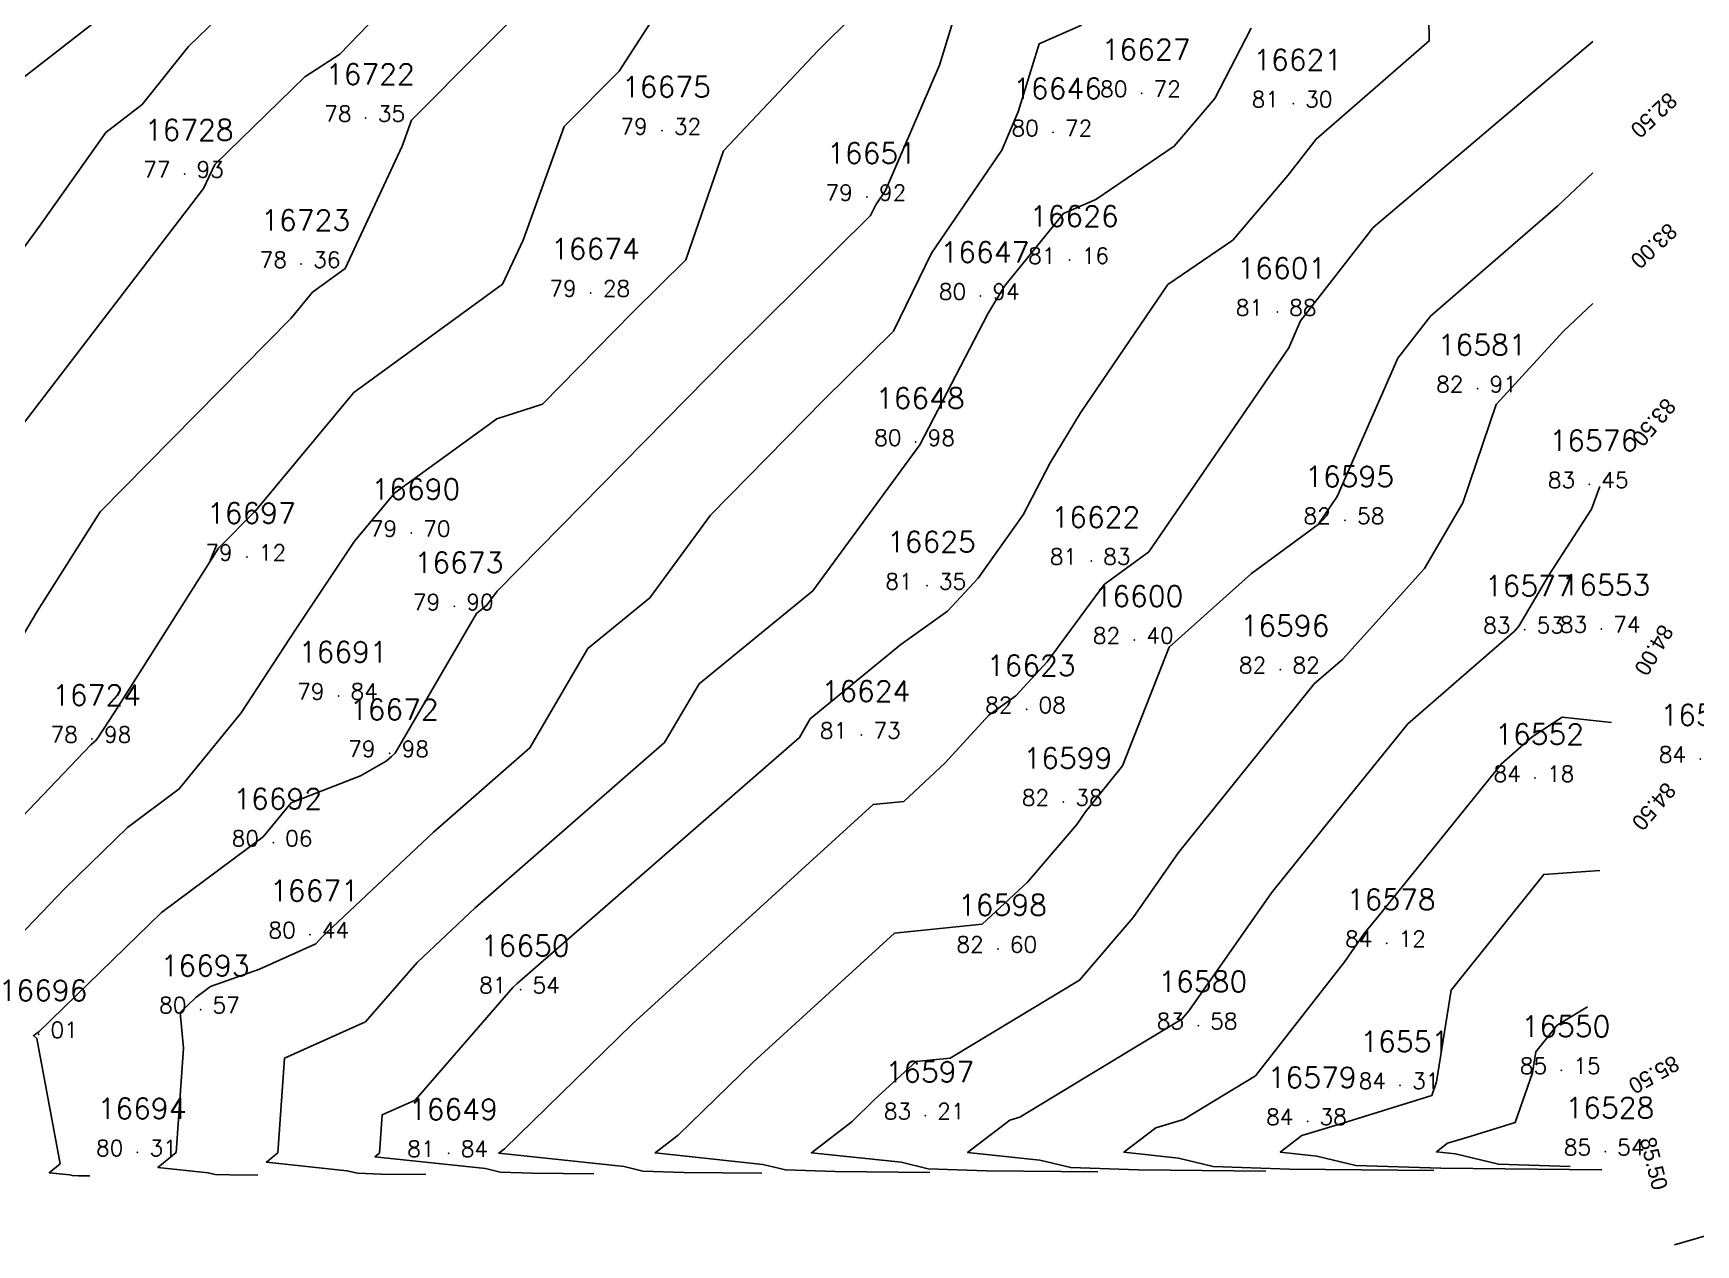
# Model space of a CAD drawing. Header units: millimetres. Extents: x 1412565 to 1412813, y 4931476 to 4931699.
# Drawn here: x 1412607.69 to 1412628.52, y 4931475.5 to 4931490.68 of the extents above; entities that cross this region are included whole.
import ezdxf
from ezdxf.enums import TextEntityAlignment as Align

# ---------------------------------------------------------------- set-up
doc = ezdxf.new("R2010")
doc.units = ezdxf.units.MM
for name, color, linetype in [('CIVIL', 50, 'Continuous'), ('CIVIL-DRAW', 80, 'Continuous'), ('CIVIL-NONAME', 130, 'Continuous'), ('CIVIL-TEXT', 240, 'Continuous'), ('CIVIL-Z', 50, 'Continuous'), ('Tcontours0', 7, 'Continuous'), ('Tcontours1', 7, 'Continuous'), ('Tcontours2', 7, 'Continuous')]:
    doc.layers.add(name, color=color, linetype=linetype)
doc.styles.add('CIVILCADMAIN', font='TXT.SHX')
doc.styles.add('MAVAT_HebTXT', font='hebtxt.shx')
doc.styles.get("Standard").update_dxf_attribs({"font": 'arial.ttf'})

# ---------------------------------------------------------------- blocks, each defined once
blk = doc.blocks.new('CIVIL-ZZ')
at = {"layer": 'CIVIL-DRAW'}
blk.add_point((0, 0), dxfattribs=at)
at = {"layer": 'CIVIL-NONAME'}
blk.add_attdef('NAME', text='', height=1.8, dxfattribs=at).set_placement((0, 2.1), align=Align.CENTER)
at = {"layer": 'CIVIL-TEXT', "flags": 8}
blk.add_attdef('TEXT', text='', height=2, dxfattribs=at).set_placement((0.2, -3.3), align=Align.CENTER)
at = {"layer": 'CIVIL-Z'}
blk.add_attdef('Z1', text='', height=1.6, dxfattribs=at).set_placement((-0.75, -0.225), align=Align.RIGHT)
blk.add_attdef('Z2', (0.75, -0.225), '', height=1.6, dxfattribs=at)

msp = doc.modelspace()

# ---------------------------------------------------------------- linework, layer by layer
at = {"layer": 'Tcontours0'}
for points, elevation in [([(1412608.401, 4931476.366), (1412608.26, 4931476.367), (1412608.185, 4931476.37), (1412608.151, 4931476.378), (1412607.895, 4931476.405), (1412608.032, 4931476.517), (1412607.737, 4931478.089), (1412607.697, 4931478.126), (1412607.749, 4931478.158), (1412607.767, 4931478.176), (1412609.302, 4931479.665), (1412610.574, 4931480.612), (1412610.924, 4931481.042), (1412611.795, 4931481.38), (1412612.117, 4931481.561), (1412612.181, 4931481.622), (1412612.228, 4931481.663), (1412613.249, 4931483.412), (1412613.378, 4931483.518), (1412613.505, 4931483.691), (1412616.404, 4931486.638), (1412618.186, 4931488.398), (1412618.251, 4931488.533), (1412618.373, 4931488.711), (1412619.049, 4931490.284), (1412619.345, 4931491.252)], 80), ([(1412626.95, 4931476.484), (1412626.052, 4931476.512), (1412625.515, 4931476.642), (1412625.275, 4931476.667), (1412625.415, 4931476.774), (1412625.654, 4931476.847), (1412626.262, 4931477.034), (1412626.479, 4931477.656), (1412626.521, 4931477.922), (1412626.789, 4931478.256), (1412627.169, 4931478.484)], 85)]:
    msp.add_lwpolyline(points, dxfattribs=dict(at, elevation=elevation))
at = {"layer": 'Tcontours1'}
for points, elevation in [([(1412607.457, 4931490.039), (1412608.438, 4931490.801), (1412608.876, 4931491.346), (1412609.343, 4931492.092), (1412610.26, 4931492.477), (1412610.61, 4931492.703), (1412610.8, 4931492.9), (1412610.88, 4931493.09), (1412612.233, 4931494.669), (1412612.446, 4931494.848), (1412612.545, 4931495.077), (1412614.191, 4931498.199), (1412614.45, 4931500.347), (1412614.507, 4931500.739), (1412614.42, 4931501.09), (1412615.605, 4931504.315), (1412616.111, 4931505.317), (1412616.075, 4931506.895), (1412616.688, 4931508.15)], 77), ([(1412607.129, 4931485.221), (1412609.828, 4931488.736), (1412609.968, 4931489.037), (1412611.098, 4931490.136), (1412611.536, 4931490.419), (1412613.181, 4931492.13)], 78), ([(1412606.685, 4931479.959), (1412608.417, 4931481.768), (1412608.447, 4931481.797), (1412608.472, 4931481.816), (1412608.502, 4931481.853), (1412608.707, 4931482.166), (1412610.014, 4931484.229), (1412610.477, 4931484.699), (1412611.709, 4931486.18), (1412613.575, 4931487.54), (1412613.831, 4931488.089), (1412614.346, 4931489.513), (1412615.036, 4931490.206), (1412615.719, 4931491.273)], 79), ([(1412612.611, 4931476.383), (1412612.053, 4931476.388), (1412611.758, 4931476.398), (1412611.624, 4931476.431), (1412610.615, 4931476.538), (1412610.759, 4931476.655), (1412610.843, 4931477.841), (1412611.856, 4931478.294), (1412612.504, 4931479.039), (1412613.232, 4931479.725), (1412615.605, 4931481.794), (1412616.036, 4931482.532), (1412617.461, 4931483.697), (1412618.758, 4931485.463), (1412618.802, 4931485.525), (1412619.654, 4931487.166), (1412619.865, 4931487.513), (1412620.604, 4931488.422), (1412621.007, 4931488.6), (1412621.99, 4931489.269), (1412622.497, 4931489.867), (1412622.953, 4931490.748)], 81), ([(1412616.821, 4931476.4), (1412615.846, 4931476.41), (1412615.332, 4931476.427), (1412615.096, 4931476.483), (1412613.527, 4931476.651), (1412613.597, 4931476.705), (1412615.197, 4931478.265), (1412618.216, 4931481.02), (1412618.601, 4931481.058), (1412619.121, 4931481.541), (1412619.667, 4931482.137), (1412620.003, 4931482.38), (1412620.399, 4931482.805), (1412621.111, 4931483.775), (1412621.671, 4931484.186), (1412623.426, 4931486.743), (1412623.572, 4931487.078), (1412624.484, 4931488.248), (1412627.233, 4931490.578)], 82), ([(1412621.031, 4931476.417), (1412619.639, 4931476.431), (1412618.905, 4931476.455), (1412618.569, 4931476.536), (1412617.443, 4931476.656), (1412617.955, 4931477.048), (1412618.232, 4931477.319), (1412618.756, 4931477.797), (1412619.183, 4931477.84), (1412620.804, 4931478.818), (1412621.473, 4931479.603), (1412622.043, 4931480.419), (1412623.504, 4931482.235), (1412623.742, 4931482.53), (1412624.096, 4931482.837), (1412625.125, 4931483.974), (1412625.607, 4931484.797), (1412626.023, 4931486.03), (1412626.867, 4931486.95), (1412627.236, 4931487.297)], 83), ([(1412625.241, 4931476.434), (1412623.432, 4931476.452), (1412622.478, 4931476.484), (1412622.042, 4931476.589), (1412621.359, 4931476.662), (1412621.759, 4931476.967), (1412622.104, 4931477.073), (1412623.009, 4931477.62), (1412624.126, 4931479.051), (1412624.371, 4931479.402), (1412624.527, 4931479.597), (1412626.088, 4931481.53), (1412626.474, 4931481.865), (1412626.85, 4931482.115), (1412627.467, 4931482.048)], 84)]:
    msp.add_lwpolyline(points, dxfattribs=dict(at, elevation=elevation))
at = {"layer": 'Tcontours2'}
for points, elevation in [([(1412606.558, 4931486.603), (1412607.773, 4931488.264), (1412608.604, 4931489.437), (1412609.057, 4931489.79), (1412609.641, 4931490.516), (1412610.009, 4931490.874), (1412611.073, 4931491.561), (1412611.99, 4931492.515), (1412612.38, 4931493.434), (1412613.005, 4931494.164), (1412614.998, 4931495.834), (1412615.439, 4931496.859), (1412615.511, 4931497.437), (1412615.592, 4931497.552), (1412615.75, 4931498.083), (1412616.32, 4931501.152), (1412617.156, 4931501.575), (1412617.441, 4931502.818), (1412617.646, 4931503.349), (1412618.255, 4931504.086), (1412617.916, 4931505.529), (1412617.82, 4931506.36), (1412617.733, 4931506.616), (1412618.414, 4931507.82)], 77.5), ([(1412614.716, 4931476.391), (1412613.949, 4931476.399), (1412613.545, 4931476.412), (1412613.36, 4931476.457), (1412611.975, 4931476.605), (1412612.033, 4931476.652), (1412612.067, 4931477.132), (1412612.477, 4931477.315), (1412613.704, 4931478.725), (1412613.758, 4931478.776), (1412617.293, 4931481.86), (1412617.429, 4931482.092), (1412618.566, 4931483.022), (1412619.147, 4931483.442), (1412619.534, 4931483.857), (1412620.096, 4931484.648), (1412620.435, 4931485.301), (1412620.817, 4931485.927), (1412621.908, 4931487.533), (1412622.723, 4931488.088), (1412623.411, 4931488.9), (1412623.767, 4931489.357), (1412625.185, 4931490.586), (1412625.16, 4931492.328)], 81.5), ([(1412606.32, 4931481.034), (1412607.746, 4931483.445), (1412608.532, 4931484.685), (1412610.925, 4931487.114), (1412611.194, 4931487.438), (1412611.602, 4931487.735), (1412612.315, 4931489.267), (1412612.434, 4931489.595), (1412614.201, 4931491.371)], 78.5), ([(1412607.217, 4931479.059), (1412608.092, 4931479.972), (1412608.875, 4931480.731), (1412609.523, 4931481.214), (1412610.298, 4931482.167), (1412610.977, 4931483.202), (1412611.72, 4931484.317), (1412612.224, 4931484.923), (1412613.501, 4931485.853), (1412614.073, 4931486.035), (1412615.207, 4931487.188), (1412615.869, 4931487.843), (1412616.341, 4931489.211), (1412617.528, 4931490.465), (1412617.971, 4931490.905)], 79.5), ([(1412610.506, 4931476.374), (1412610.156, 4931476.378), (1412609.972, 4931476.384), (1412609.887, 4931476.404), (1412609.255, 4931476.472), (1412609.484, 4931476.659), (1412609.577, 4931477.968), (1412609.536, 4931478.411), (1412609.73, 4931478.599), (1412609.915, 4931478.737), (1412610.528, 4931478.956), (1412611.235, 4931479.273), (1412611.304, 4931479.352), (1412612.707, 4931480.673), (1412613.916, 4931481.728), (1412614.642, 4931482.972), (1412615.42, 4931483.608), (1412616.181, 4931484.644), (1412617.601, 4931486.088), (1412618.474, 4931486.95), (1412618.947, 4931487.925), (1412619.829, 4931489.217), (1412620.036, 4931489.698), (1412620.297, 4931490.55), (1412620.826, 4931490.784)], 80.5), ([(1412618.926, 4931476.408), (1412617.742, 4931476.42), (1412617.118, 4931476.441), (1412616.833, 4931476.51), (1412615.485, 4931476.654), (1412615.776, 4931476.876), (1412616.714, 4931477.792), (1412618.486, 4931479.408), (1412619.583, 4931479.518), (1412620.153, 4931480.046), (1412620.769, 4931480.77), (1412620.879, 4931480.928), (1412621.342, 4931481.503), (1412621.926, 4931482.992), (1412622.957, 4931483.913), (1412623.791, 4931484.526), (1412624.033, 4931484.878), (1412624.791, 4931486.612), (1412625.202, 4931487.139), (1412626.795, 4931488.52), (1412627.236, 4931488.935)], 82.5), ([(1412623.136, 4931476.425), (1412621.536, 4931476.441), (1412620.692, 4931476.469), (1412620.306, 4931476.562), (1412619.401, 4931476.659), (1412619.93, 4931477.064), (1412620.057, 4931477.103), (1412621.551, 4931478.006), (1412622.085, 4931478.328), (1412622.177, 4931478.437), (1412623.207, 4931479.911), (1412624.016, 4931480.916), (1412624.915, 4931482.03), (1412626.251, 4931483.189), (1412626.309, 4931483.253), (1412626.684, 4931483.892), (1412627.216, 4931484.718), (1412627.324, 4931485.003)], 83.5), ([(1412627.346, 4931476.443), (1412625.329, 4931476.463), (1412624.265, 4931476.498), (1412623.778, 4931476.615), (1412623.317, 4931476.664), (1412623.587, 4931476.871), (1412624.046, 4931477.011), (1412625.217, 4931477.372), (1412625.277, 4931477.543), (1412625.458, 4931478.693), (1412626.619, 4931480.143), (1412627.32, 4931480.194)], 84.5), ([(1412627.085, 4931477.118), (1412627.085, 4931477.118)], 85.5), ([(1412631.555, 4931476.46), (1412628.257, 4931475.503)], 85.5)]:
    msp.add_lwpolyline(points, dxfattribs=dict(at, elevation=elevation))

# ---------------------------------------------------------------- block references
at = {"layer": 'CIVIL'}
ref = msp.add_blockref('CIVIL-ZZ', (1412621.58, 4931489.93, 80.72), dxfattribs=dict(at, xscale=0.2, yscale=0.2))
ref.add_attrib('Z2', '72', (1412621.73, 4931489.885), dxfattribs={"layer": 'CIVIL-Z', "height": 0.2, "style": 'CIVILCADMAIN'})
ref.add_attrib('Z1', '80', (1412621.06, 4931489.885), dxfattribs={"layer": 'CIVIL-Z', "height": 0.2, "style": 'CIVILCADMAIN'})
ref.add_attrib('NAME', '16627', (1412621.08, 4931490.35), dxfattribs={"layer": 'CIVIL-NONAME', "height": 0.26, "style": 'CIVILCADMAIN'})
ref = msp.add_blockref('CIVIL-ZZ', (1412623.48, 4931489.8, 81.3), dxfattribs=dict(at, xscale=0.2, yscale=0.2))
ref.add_attrib('Z2', '30', (1412623.63, 4931489.755), dxfattribs={"layer": 'CIVIL-Z', "height": 0.2, "style": 'CIVILCADMAIN'})
ref.add_attrib('Z1', '81', (1412622.96, 4931489.755), dxfattribs={"layer": 'CIVIL-Z', "height": 0.2, "style": 'CIVILCADMAIN'})
ref.add_attrib('NAME', '16621', (1412622.98, 4931490.22), dxfattribs={"layer": 'CIVIL-NONAME', "height": 0.26, "style": 'CIVILCADMAIN'})
ref = msp.add_blockref('CIVIL-ZZ', (1412611.86, 4931489.62, 78.35), dxfattribs=dict(at, xscale=0.2, yscale=0.2))
ref.add_attrib('Z2', '35', (1412612.01, 4931489.575), dxfattribs={"layer": 'CIVIL-Z', "height": 0.2, "style": 'CIVILCADMAIN'})
ref.add_attrib('Z1', '78', (1412611.34, 4931489.575), dxfattribs={"layer": 'CIVIL-Z', "height": 0.2, "style": 'CIVILCADMAIN'})
ref.add_attrib('NAME', '16722', (1412611.36, 4931490.04), dxfattribs={"layer": 'CIVIL-NONAME', "height": 0.26, "style": 'CIVILCADMAIN'})
ref = msp.add_blockref('CIVIL-ZZ', (1412615.57, 4931489.46, 79.32), dxfattribs=dict(at, xscale=0.2, yscale=0.2))
ref.add_attrib('Z2', '32', (1412615.72, 4931489.415), dxfattribs={"layer": 'CIVIL-Z', "height": 0.2, "style": 'CIVILCADMAIN'})
ref.add_attrib('Z1', '79', (1412615.05, 4931489.415), dxfattribs={"layer": 'CIVIL-Z', "height": 0.2, "style": 'CIVILCADMAIN'})
ref.add_attrib('NAME', '16675', (1412615.07, 4931489.88), dxfattribs={"layer": 'CIVIL-NONAME', "height": 0.26, "style": 'CIVILCADMAIN'})
ref = msp.add_blockref('CIVIL-ZZ', (1412620.47, 4931489.44, 80.72), dxfattribs=dict(at, xscale=0.2, yscale=0.2))
ref.add_attrib('Z2', '72', (1412620.62, 4931489.395), dxfattribs={"layer": 'CIVIL-Z', "height": 0.2, "style": 'CIVILCADMAIN'})
ref.add_attrib('Z1', '80', (1412619.95, 4931489.395), dxfattribs={"layer": 'CIVIL-Z', "height": 0.2, "style": 'CIVILCADMAIN'})
ref.add_attrib('NAME', '16646', (1412619.97, 4931489.86), dxfattribs={"layer": 'CIVIL-NONAME', "height": 0.26, "style": 'CIVILCADMAIN'})
ref = msp.add_blockref('CIVIL-ZZ', (1412609.59, 4931488.92, 77.93), dxfattribs=dict(at, xscale=0.2, yscale=0.2))
ref.add_attrib('Z2', '93', (1412609.74, 4931488.875), dxfattribs={"layer": 'CIVIL-Z', "height": 0.2, "style": 'CIVILCADMAIN'})
ref.add_attrib('Z1', '77', (1412609.07, 4931488.875), dxfattribs={"layer": 'CIVIL-Z', "height": 0.2, "style": 'CIVILCADMAIN'})
ref.add_attrib('NAME', '16728', (1412609.09, 4931489.34), dxfattribs={"layer": 'CIVIL-NONAME', "height": 0.26, "style": 'CIVILCADMAIN'})
ref = msp.add_blockref('CIVIL-ZZ', (1412618.14, 4931488.63, 79.92), dxfattribs=dict(at, xscale=0.2, yscale=0.2))
ref.add_attrib('Z2', '92', (1412618.29, 4931488.585), dxfattribs={"layer": 'CIVIL-Z', "height": 0.2, "style": 'CIVILCADMAIN'})
ref.add_attrib('Z1', '79', (1412617.62, 4931488.585), dxfattribs={"layer": 'CIVIL-Z', "height": 0.2, "style": 'CIVILCADMAIN'})
ref.add_attrib('NAME', '16651', (1412617.64, 4931489.05), dxfattribs={"layer": 'CIVIL-NONAME', "height": 0.26, "style": 'CIVILCADMAIN'})
ref = msp.add_blockref('CIVIL-ZZ', (1412620.68, 4931487.84, 81.16), dxfattribs=dict(at, xscale=0.2, yscale=0.2))
ref.add_attrib('Z2', '16', (1412620.83, 4931487.795), dxfattribs={"layer": 'CIVIL-Z', "height": 0.2, "style": 'CIVILCADMAIN'})
ref.add_attrib('Z1', '81', (1412620.16, 4931487.795), dxfattribs={"layer": 'CIVIL-Z', "height": 0.2, "style": 'CIVILCADMAIN'})
ref.add_attrib('NAME', '16626', (1412620.18, 4931488.26), dxfattribs={"layer": 'CIVIL-NONAME', "height": 0.26, "style": 'CIVILCADMAIN'})
ref = msp.add_blockref('CIVIL-ZZ', (1412611.05, 4931487.79, 78.36), dxfattribs=dict(at, xscale=0.2, yscale=0.2))
ref.add_attrib('Z2', '36', (1412611.2, 4931487.745), dxfattribs={"layer": 'CIVIL-Z', "height": 0.2, "style": 'CIVILCADMAIN'})
ref.add_attrib('Z1', '78', (1412610.53, 4931487.745), dxfattribs={"layer": 'CIVIL-Z', "height": 0.2, "style": 'CIVILCADMAIN'})
ref.add_attrib('NAME', '16723', (1412610.55, 4931488.21), dxfattribs={"layer": 'CIVIL-NONAME', "height": 0.26, "style": 'CIVILCADMAIN'})
ref = msp.add_blockref('CIVIL-ZZ', (1412614.68, 4931487.43, 79.28), dxfattribs=dict(at, xscale=0.2, yscale=0.2))
ref.add_attrib('Z2', '28', (1412614.83, 4931487.385), dxfattribs={"layer": 'CIVIL-Z', "height": 0.2, "style": 'CIVILCADMAIN'})
ref.add_attrib('Z1', '79', (1412614.16, 4931487.385), dxfattribs={"layer": 'CIVIL-Z', "height": 0.2, "style": 'CIVILCADMAIN'})
ref.add_attrib('NAME', '16674', (1412614.18, 4931487.85), dxfattribs={"layer": 'CIVIL-NONAME', "height": 0.26, "style": 'CIVILCADMAIN'})
ref = msp.add_blockref('CIVIL-ZZ', (1412619.56, 4931487.39, 80.94), dxfattribs=dict(at, xscale=0.2, yscale=0.2))
ref.add_attrib('Z2', '94', (1412619.71, 4931487.345), dxfattribs={"layer": 'CIVIL-Z', "height": 0.2, "style": 'CIVILCADMAIN'})
ref.add_attrib('Z1', '80', (1412619.04, 4931487.345), dxfattribs={"layer": 'CIVIL-Z', "height": 0.2, "style": 'CIVILCADMAIN'})
ref.add_attrib('NAME', '16647', (1412619.06, 4931487.81), dxfattribs={"layer": 'CIVIL-NONAME', "height": 0.26, "style": 'CIVILCADMAIN'})
ref = msp.add_blockref('CIVIL-ZZ', (1412623.28, 4931487.19, 81.88), dxfattribs=dict(at, xscale=0.2, yscale=0.2))
ref.add_attrib('Z2', '88', (1412623.43, 4931487.145), dxfattribs={"layer": 'CIVIL-Z', "height": 0.2, "style": 'CIVILCADMAIN'})
ref.add_attrib('Z1', '81', (1412622.76, 4931487.145), dxfattribs={"layer": 'CIVIL-Z', "height": 0.2, "style": 'CIVILCADMAIN'})
ref.add_attrib('NAME', '16601', (1412622.78, 4931487.61), dxfattribs={"layer": 'CIVIL-NONAME', "height": 0.26, "style": 'CIVILCADMAIN'})
ref = msp.add_blockref('CIVIL-ZZ', (1412625.79, 4931486.23, 82.91), dxfattribs=dict(at, xscale=0.2, yscale=0.2))
ref.add_attrib('Z2', '91', (1412625.94, 4931486.185), dxfattribs={"layer": 'CIVIL-Z', "height": 0.2, "style": 'CIVILCADMAIN'})
ref.add_attrib('Z1', '82', (1412625.27, 4931486.185), dxfattribs={"layer": 'CIVIL-Z', "height": 0.2, "style": 'CIVILCADMAIN'})
ref.add_attrib('NAME', '16581', (1412625.29, 4931486.65), dxfattribs={"layer": 'CIVIL-NONAME', "height": 0.26, "style": 'CIVILCADMAIN'})
ref = msp.add_blockref('CIVIL-ZZ', (1412618.75, 4931485.56, 80.98), dxfattribs=dict(at, xscale=0.2, yscale=0.2))
ref.add_attrib('Z2', '98', (1412618.9, 4931485.515), dxfattribs={"layer": 'CIVIL-Z', "height": 0.2, "style": 'CIVILCADMAIN'})
ref.add_attrib('Z1', '80', (1412618.23, 4931485.515), dxfattribs={"layer": 'CIVIL-Z', "height": 0.2, "style": 'CIVILCADMAIN'})
ref.add_attrib('NAME', '16648', (1412618.25, 4931485.98), dxfattribs={"layer": 'CIVIL-NONAME', "height": 0.26, "style": 'CIVILCADMAIN'})
ref = msp.add_blockref('CIVIL-ZZ', (1412627.19, 4931485.03, 83.45), dxfattribs=dict(at, xscale=0.2, yscale=0.2))
ref.add_attrib('Z2', '45', (1412627.34, 4931484.985), dxfattribs={"layer": 'CIVIL-Z', "height": 0.2, "style": 'CIVILCADMAIN'})
ref.add_attrib('Z1', '83', (1412626.67, 4931484.985), dxfattribs={"layer": 'CIVIL-Z', "height": 0.2, "style": 'CIVILCADMAIN'})
ref.add_attrib('NAME', '16576', (1412626.69, 4931485.45), dxfattribs={"layer": 'CIVIL-NONAME', "height": 0.26, "style": 'CIVILCADMAIN'})
ref = msp.add_blockref('CIVIL-ZZ', (1412624.13, 4931484.58, 82.58), dxfattribs=dict(at, xscale=0.2, yscale=0.2))
ref.add_attrib('Z2', '58', (1412624.28, 4931484.535), dxfattribs={"layer": 'CIVIL-Z', "height": 0.2, "style": 'CIVILCADMAIN'})
ref.add_attrib('Z1', '82', (1412623.61, 4931484.535), dxfattribs={"layer": 'CIVIL-Z', "height": 0.2, "style": 'CIVILCADMAIN'})
ref.add_attrib('NAME', '16595', (1412623.63, 4931485), dxfattribs={"layer": 'CIVIL-NONAME', "height": 0.26, "style": 'CIVILCADMAIN'})
ref = msp.add_blockref('CIVIL-ZZ', (1412612.43, 4931484.42, 79.7), dxfattribs=dict(at, xscale=0.2, yscale=0.2))
ref.add_attrib('Z2', '70', (1412612.58, 4931484.375), dxfattribs={"layer": 'CIVIL-Z', "height": 0.2, "style": 'CIVILCADMAIN'})
ref.add_attrib('Z1', '79', (1412611.91, 4931484.375), dxfattribs={"layer": 'CIVIL-Z', "height": 0.2, "style": 'CIVILCADMAIN'})
ref.add_attrib('NAME', '16690', (1412611.93, 4931484.84), dxfattribs={"layer": 'CIVIL-NONAME', "height": 0.26, "style": 'CIVILCADMAIN'})
ref = msp.add_blockref('CIVIL-ZZ', (1412610.37, 4931484.12, 79.12), dxfattribs=dict(at, xscale=0.2, yscale=0.2))
ref.add_attrib('Z2', '12', (1412610.52, 4931484.075), dxfattribs={"layer": 'CIVIL-Z', "height": 0.2, "style": 'CIVILCADMAIN'})
ref.add_attrib('Z1', '79', (1412609.85, 4931484.075), dxfattribs={"layer": 'CIVIL-Z', "height": 0.2, "style": 'CIVILCADMAIN'})
ref.add_attrib('NAME', '16697', (1412609.87, 4931484.54), dxfattribs={"layer": 'CIVIL-NONAME', "height": 0.26, "style": 'CIVILCADMAIN'})
ref = msp.add_blockref('CIVIL-ZZ', (1412620.95, 4931484.07, 81.83), dxfattribs=dict(at, xscale=0.2, yscale=0.2))
ref.add_attrib('Z2', '83', (1412621.1, 4931484.025), dxfattribs={"layer": 'CIVIL-Z', "height": 0.2, "style": 'CIVILCADMAIN'})
ref.add_attrib('Z1', '81', (1412620.43, 4931484.025), dxfattribs={"layer": 'CIVIL-Z', "height": 0.2, "style": 'CIVILCADMAIN'})
ref.add_attrib('NAME', '16622', (1412620.45, 4931484.49), dxfattribs={"layer": 'CIVIL-NONAME', "height": 0.26, "style": 'CIVILCADMAIN'})
ref = msp.add_blockref('CIVIL-ZZ', (1412618.89, 4931483.76, 81.35), dxfattribs=dict(at, xscale=0.2, yscale=0.2))
ref.add_attrib('Z2', '35', (1412619.04, 4931483.715), dxfattribs={"layer": 'CIVIL-Z', "height": 0.2, "style": 'CIVILCADMAIN'})
ref.add_attrib('Z1', '81', (1412618.37, 4931483.715), dxfattribs={"layer": 'CIVIL-Z', "height": 0.2, "style": 'CIVILCADMAIN'})
ref.add_attrib('NAME', '16625', (1412618.39, 4931484.18), dxfattribs={"layer": 'CIVIL-NONAME', "height": 0.26, "style": 'CIVILCADMAIN'})
ref = msp.add_blockref('CIVIL-ZZ', (1412612.97, 4931483.5, 79.9), dxfattribs=dict(at, xscale=0.2, yscale=0.2))
ref.add_attrib('Z2', '90', (1412613.12, 4931483.455), dxfattribs={"layer": 'CIVIL-Z', "height": 0.2, "style": 'CIVILCADMAIN'})
ref.add_attrib('Z1', '79', (1412612.45, 4931483.455), dxfattribs={"layer": 'CIVIL-Z', "height": 0.2, "style": 'CIVILCADMAIN'})
ref.add_attrib('NAME', '16673', (1412612.47, 4931483.92), dxfattribs={"layer": 'CIVIL-NONAME', "height": 0.26, "style": 'CIVILCADMAIN'})
ref = msp.add_blockref('CIVIL-ZZ', (1412621.49, 4931483.08, 82.4), dxfattribs=dict(at, xscale=0.2, yscale=0.2))
ref.add_attrib('Z2', '40', (1412621.64, 4931483.035), dxfattribs={"layer": 'CIVIL-Z', "height": 0.2, "style": 'CIVILCADMAIN'})
ref.add_attrib('Z1', '82', (1412620.97, 4931483.035), dxfattribs={"layer": 'CIVIL-Z', "height": 0.2, "style": 'CIVILCADMAIN'})
ref.add_attrib('NAME', '16600', (1412620.99, 4931483.5), dxfattribs={"layer": 'CIVIL-NONAME', "height": 0.26, "style": 'CIVILCADMAIN'})
ref = msp.add_blockref('CIVIL-ZZ', (1412626.38, 4931483.21, 83.53), dxfattribs=dict(at, xscale=0.2, yscale=0.2))
ref.add_attrib('Z2', '53', (1412626.53, 4931483.165), dxfattribs={"layer": 'CIVIL-Z', "height": 0.2, "style": 'CIVILCADMAIN'})
ref.add_attrib('Z1', '83', (1412625.86, 4931483.165), dxfattribs={"layer": 'CIVIL-Z', "height": 0.2, "style": 'CIVILCADMAIN'})
ref.add_attrib('NAME', '16577', (1412625.88, 4931483.63), dxfattribs={"layer": 'CIVIL-NONAME', "height": 0.26, "style": 'CIVILCADMAIN'})
ref = msp.add_blockref('CIVIL-ZZ', (1412627.34, 4931483.22, 83.74), dxfattribs=dict(at, xscale=0.2, yscale=0.2))
ref.add_attrib('Z2', '74', (1412627.49, 4931483.175), dxfattribs={"layer": 'CIVIL-Z', "height": 0.2, "style": 'CIVILCADMAIN'})
ref.add_attrib('Z1', '83', (1412626.82, 4931483.175), dxfattribs={"layer": 'CIVIL-Z', "height": 0.2, "style": 'CIVILCADMAIN'})
ref.add_attrib('NAME', '16553', (1412626.84, 4931483.64), dxfattribs={"layer": 'CIVIL-NONAME', "height": 0.26, "style": 'CIVILCADMAIN'})
ref = msp.add_blockref('CIVIL-ZZ', (1412623.32, 4931482.71, 82.82), dxfattribs=dict(at, xscale=0.2, yscale=0.2))
ref.add_attrib('Z2', '82', (1412623.47, 4931482.665), dxfattribs={"layer": 'CIVIL-Z', "height": 0.2, "style": 'CIVILCADMAIN'})
ref.add_attrib('Z1', '82', (1412622.8, 4931482.665), dxfattribs={"layer": 'CIVIL-Z', "height": 0.2, "style": 'CIVILCADMAIN'})
ref.add_attrib('NAME', '16596', (1412622.82, 4931483.13), dxfattribs={"layer": 'CIVIL-NONAME', "height": 0.26, "style": 'CIVILCADMAIN'})
ref = msp.add_blockref('CIVIL-ZZ', (1412611.52, 4931482.38, 79.84), dxfattribs=dict(at, xscale=0.2, yscale=0.2))
ref.add_attrib('Z2', '84', (1412611.67, 4931482.335), dxfattribs={"layer": 'CIVIL-Z', "height": 0.2, "style": 'CIVILCADMAIN'})
ref.add_attrib('Z1', '79', (1412611, 4931482.335), dxfattribs={"layer": 'CIVIL-Z', "height": 0.2, "style": 'CIVILCADMAIN'})
ref.add_attrib('NAME', '16691', (1412611.02, 4931482.8), dxfattribs={"layer": 'CIVIL-NONAME', "height": 0.26, "style": 'CIVILCADMAIN'})
ref = msp.add_blockref('CIVIL-ZZ', (1412620.14, 4931482.21, 82.08), dxfattribs=dict(at, xscale=0.2, yscale=0.2))
ref.add_attrib('Z2', '08', (1412620.29, 4931482.165), dxfattribs={"layer": 'CIVIL-Z', "height": 0.2, "style": 'CIVILCADMAIN'})
ref.add_attrib('Z1', '82', (1412619.62, 4931482.165), dxfattribs={"layer": 'CIVIL-Z', "height": 0.2, "style": 'CIVILCADMAIN'})
ref.add_attrib('NAME', '16623', (1412619.64, 4931482.63), dxfattribs={"layer": 'CIVIL-NONAME', "height": 0.26, "style": 'CIVILCADMAIN'})
ref = msp.add_blockref('CIVIL-ZZ', (1412608.43, 4931481.84, 78.98), dxfattribs=dict(at, xscale=0.2, yscale=0.2))
ref.add_attrib('Z2', '98', (1412608.58, 4931481.795), dxfattribs={"layer": 'CIVIL-Z', "height": 0.2, "style": 'CIVILCADMAIN'})
ref.add_attrib('Z1', '78', (1412607.91, 4931481.795), dxfattribs={"layer": 'CIVIL-Z', "height": 0.2, "style": 'CIVILCADMAIN'})
ref.add_attrib('NAME', '16724', (1412607.93, 4931482.26), dxfattribs={"layer": 'CIVIL-NONAME', "height": 0.26, "style": 'CIVILCADMAIN'})
ref = msp.add_blockref('CIVIL-ZZ', (1412618.07, 4931481.89, 81.73), dxfattribs=dict(at, xscale=0.2, yscale=0.2))
ref.add_attrib('Z2', '73', (1412618.22, 4931481.845), dxfattribs={"layer": 'CIVIL-Z', "height": 0.2, "style": 'CIVILCADMAIN'})
ref.add_attrib('Z1', '81', (1412617.55, 4931481.845), dxfattribs={"layer": 'CIVIL-Z', "height": 0.2, "style": 'CIVILCADMAIN'})
ref.add_attrib('NAME', '16624', (1412617.57, 4931482.31), dxfattribs={"layer": 'CIVIL-NONAME', "height": 0.26, "style": 'CIVILCADMAIN'})
ref = msp.add_blockref('CIVIL-ZZ', (1412612.16, 4931481.66, 79.98), dxfattribs=dict(at, xscale=0.2, yscale=0.2))
ref.add_attrib('Z2', '98', (1412612.31, 4931481.615), dxfattribs={"layer": 'CIVIL-Z', "height": 0.2, "style": 'CIVILCADMAIN'})
ref.add_attrib('Z1', '79', (1412611.64, 4931481.615), dxfattribs={"layer": 'CIVIL-Z', "height": 0.2, "style": 'CIVILCADMAIN'})
ref.add_attrib('NAME', '16672', (1412611.66, 4931482.08), dxfattribs={"layer": 'CIVIL-NONAME', "height": 0.26, "style": 'CIVILCADMAIN'})
ref = msp.add_blockref('CIVIL-ZZ', (1412628.58, 4931481.59, 84.44), dxfattribs=dict(at, xscale=0.2, yscale=0.2))
ref.add_attrib('Z2', '44', (1412628.73, 4931481.545), dxfattribs={"layer": 'CIVIL-Z', "height": 0.2, "style": 'CIVILCADMAIN'})
ref.add_attrib('Z1', '84', (1412628.06, 4931481.545), dxfattribs={"layer": 'CIVIL-Z', "height": 0.2, "style": 'CIVILCADMAIN'})
ref.add_attrib('NAME', '16549', (1412628.08, 4931482.01), dxfattribs={"layer": 'CIVIL-NONAME', "height": 0.26, "style": 'CIVILCADMAIN'})
ref = msp.add_blockref('CIVIL-ZZ', (1412626.51, 4931481.35, 84.18), dxfattribs=dict(at, xscale=0.2, yscale=0.2))
ref.add_attrib('Z2', '18', (1412626.66, 4931481.305), dxfattribs={"layer": 'CIVIL-Z', "height": 0.2, "style": 'CIVILCADMAIN'})
ref.add_attrib('Z1', '84', (1412625.99, 4931481.305), dxfattribs={"layer": 'CIVIL-Z', "height": 0.2, "style": 'CIVILCADMAIN'})
ref.add_attrib('NAME', '16552', (1412626.01, 4931481.77), dxfattribs={"layer": 'CIVIL-NONAME', "height": 0.26, "style": 'CIVILCADMAIN'})
ref = msp.add_blockref('CIVIL-ZZ', (1412620.6, 4931481.05, 82.38), dxfattribs=dict(at, xscale=0.2, yscale=0.2))
ref.add_attrib('Z2', '38', (1412620.75, 4931481.005), dxfattribs={"layer": 'CIVIL-Z', "height": 0.2, "style": 'CIVILCADMAIN'})
ref.add_attrib('Z1', '82', (1412620.08, 4931481.005), dxfattribs={"layer": 'CIVIL-Z', "height": 0.2, "style": 'CIVILCADMAIN'})
ref.add_attrib('NAME', '16599', (1412620.1, 4931481.47), dxfattribs={"layer": 'CIVIL-NONAME', "height": 0.26, "style": 'CIVILCADMAIN'})
ref = msp.add_blockref('CIVIL-ZZ', (1412610.7, 4931480.54, 80.06), dxfattribs=dict(at, xscale=0.2, yscale=0.2))
ref.add_attrib('Z2', '06', (1412610.85, 4931480.495), dxfattribs={"layer": 'CIVIL-Z', "height": 0.2, "style": 'CIVILCADMAIN'})
ref.add_attrib('Z1', '80', (1412610.18, 4931480.495), dxfattribs={"layer": 'CIVIL-Z', "height": 0.2, "style": 'CIVILCADMAIN'})
ref.add_attrib('NAME', '16692', (1412610.2, 4931480.96), dxfattribs={"layer": 'CIVIL-NONAME', "height": 0.26, "style": 'CIVILCADMAIN'})
ref = msp.add_blockref('CIVIL-ZZ', (1412611.16, 4931479.39, 80.44), dxfattribs=dict(at, xscale=0.2, yscale=0.2))
ref.add_attrib('Z2', '44', (1412611.31, 4931479.345), dxfattribs={"layer": 'CIVIL-Z', "height": 0.2, "style": 'CIVILCADMAIN'})
ref.add_attrib('Z1', '80', (1412610.64, 4931479.345), dxfattribs={"layer": 'CIVIL-Z', "height": 0.2, "style": 'CIVILCADMAIN'})
ref.add_attrib('NAME', '16671', (1412610.66, 4931479.81), dxfattribs={"layer": 'CIVIL-NONAME', "height": 0.26, "style": 'CIVILCADMAIN'})
ref = msp.add_blockref('CIVIL-ZZ', (1412619.78, 4931479.21, 82.6), dxfattribs=dict(at, xscale=0.2, yscale=0.2))
ref.add_attrib('Z2', '60', (1412619.93, 4931479.165), dxfattribs={"layer": 'CIVIL-Z', "height": 0.2, "style": 'CIVILCADMAIN'})
ref.add_attrib('Z1', '82', (1412619.26, 4931479.165), dxfattribs={"layer": 'CIVIL-Z', "height": 0.2, "style": 'CIVILCADMAIN'})
ref.add_attrib('NAME', '16598', (1412619.28, 4931479.63), dxfattribs={"layer": 'CIVIL-NONAME', "height": 0.26, "style": 'CIVILCADMAIN'})
ref = msp.add_blockref('CIVIL-ZZ', (1412624.65, 4931479.28, 84.12), dxfattribs=dict(at, xscale=0.2, yscale=0.2))
ref.add_attrib('Z2', '12', (1412624.8, 4931479.235), dxfattribs={"layer": 'CIVIL-Z', "height": 0.2, "style": 'CIVILCADMAIN'})
ref.add_attrib('Z1', '84', (1412624.13, 4931479.235), dxfattribs={"layer": 'CIVIL-Z', "height": 0.2, "style": 'CIVILCADMAIN'})
ref.add_attrib('NAME', '16578', (1412624.15, 4931479.7), dxfattribs={"layer": 'CIVIL-NONAME', "height": 0.26, "style": 'CIVILCADMAIN'})
ref = msp.add_blockref('CIVIL-ZZ', (1412613.8, 4931478.7, 81.54), dxfattribs=dict(at, xscale=0.2, yscale=0.2))
ref.add_attrib('Z2', '54', (1412613.95, 4931478.655), dxfattribs={"layer": 'CIVIL-Z', "height": 0.2, "style": 'CIVILCADMAIN'})
ref.add_attrib('Z1', '81', (1412613.28, 4931478.655), dxfattribs={"layer": 'CIVIL-Z', "height": 0.2, "style": 'CIVILCADMAIN'})
ref.add_attrib('NAME', '16650', (1412613.3, 4931479.12), dxfattribs={"layer": 'CIVIL-NONAME', "height": 0.26, "style": 'CIVILCADMAIN'})
ref = msp.add_blockref('CIVIL-ZZ', (1412609.79, 4931478.45, 80.57), dxfattribs=dict(at, xscale=0.2, yscale=0.2))
ref.add_attrib('Z2', '57', (1412609.94, 4931478.405), dxfattribs={"layer": 'CIVIL-Z', "height": 0.2, "style": 'CIVILCADMAIN'})
ref.add_attrib('Z1', '80', (1412609.27, 4931478.405), dxfattribs={"layer": 'CIVIL-Z', "height": 0.2, "style": 'CIVILCADMAIN'})
ref.add_attrib('NAME', '16693', (1412609.29, 4931478.87), dxfattribs={"layer": 'CIVIL-NONAME', "height": 0.26, "style": 'CIVILCADMAIN'})
ref = msp.add_blockref('CIVIL-ZZ', (1412607.76, 4931478.14, 80.01), dxfattribs=dict(at, xscale=0.2, yscale=0.2))
ref.add_attrib('Z2', '01', (1412607.91, 4931478.095), dxfattribs={"layer": 'CIVIL-Z', "height": 0.2, "style": 'CIVILCADMAIN'})
ref.add_attrib('Z1', '80', (1412607.24, 4931478.095), dxfattribs={"layer": 'CIVIL-Z', "height": 0.2, "style": 'CIVILCADMAIN'})
ref.add_attrib('NAME', '16696', (1412607.26, 4931478.56), dxfattribs={"layer": 'CIVIL-NONAME', "height": 0.26, "style": 'CIVILCADMAIN'})
ref = msp.add_blockref('CIVIL-ZZ', (1412622.29, 4931478.25, 83.58), dxfattribs=dict(at, xscale=0.2, yscale=0.2))
ref.add_attrib('Z2', '58', (1412622.44, 4931478.205), dxfattribs={"layer": 'CIVIL-Z', "height": 0.2, "style": 'CIVILCADMAIN'})
ref.add_attrib('Z1', '83', (1412621.77, 4931478.205), dxfattribs={"layer": 'CIVIL-Z', "height": 0.2, "style": 'CIVILCADMAIN'})
ref.add_attrib('NAME', '16580', (1412621.79, 4931478.67), dxfattribs={"layer": 'CIVIL-NONAME', "height": 0.26, "style": 'CIVILCADMAIN'})
ref = msp.add_blockref('CIVIL-ZZ', (1412626.84, 4931477.69, 85.15), dxfattribs=dict(at, xscale=0.2, yscale=0.2))
ref.add_attrib('Z2', '15', (1412626.99, 4931477.645), dxfattribs={"layer": 'CIVIL-Z', "height": 0.2, "style": 'CIVILCADMAIN'})
ref.add_attrib('Z1', '85', (1412626.32, 4931477.645), dxfattribs={"layer": 'CIVIL-Z', "height": 0.2, "style": 'CIVILCADMAIN'})
ref.add_attrib('NAME', '16550', (1412626.34, 4931478.11), dxfattribs={"layer": 'CIVIL-NONAME', "height": 0.26, "style": 'CIVILCADMAIN'})
ref = msp.add_blockref('CIVIL-ZZ', (1412624.82, 4931477.5, 84.31), dxfattribs=dict(at, xscale=0.2, yscale=0.2))
ref.add_attrib('Z2', '31', (1412624.97, 4931477.455), dxfattribs={"layer": 'CIVIL-Z', "height": 0.2, "style": 'CIVILCADMAIN'})
ref.add_attrib('Z1', '84', (1412624.3, 4931477.455), dxfattribs={"layer": 'CIVIL-Z', "height": 0.2, "style": 'CIVILCADMAIN'})
ref.add_attrib('NAME', '16551', (1412624.32, 4931477.92), dxfattribs={"layer": 'CIVIL-NONAME', "height": 0.26, "style": 'CIVILCADMAIN'})
ref = msp.add_blockref('CIVIL-ZZ', (1412618.87, 4931477.12, 83.21), dxfattribs=dict(at, xscale=0.2, yscale=0.2))
ref.add_attrib('Z2', '21', (1412619.02, 4931477.075), dxfattribs={"layer": 'CIVIL-Z', "height": 0.2, "style": 'CIVILCADMAIN'})
ref.add_attrib('Z1', '83', (1412618.35, 4931477.075), dxfattribs={"layer": 'CIVIL-Z', "height": 0.2, "style": 'CIVILCADMAIN'})
ref.add_attrib('NAME', '16597', (1412618.37, 4931477.54), dxfattribs={"layer": 'CIVIL-NONAME', "height": 0.26, "style": 'CIVILCADMAIN'})
ref = msp.add_blockref('CIVIL-ZZ', (1412623.66, 4931477.05, 84.38), dxfattribs=dict(at, xscale=0.2, yscale=0.2))
ref.add_attrib('Z2', '38', (1412623.81, 4931477.005), dxfattribs={"layer": 'CIVIL-Z', "height": 0.2, "style": 'CIVILCADMAIN'})
ref.add_attrib('Z1', '84', (1412623.14, 4931477.005), dxfattribs={"layer": 'CIVIL-Z', "height": 0.2, "style": 'CIVILCADMAIN'})
ref.add_attrib('NAME', '16579', (1412623.16, 4931477.47), dxfattribs={"layer": 'CIVIL-NONAME', "height": 0.26, "style": 'CIVILCADMAIN'})
ref = msp.add_blockref('CIVIL-ZZ', (1412609, 4931476.66, 80.31), dxfattribs=dict(at, xscale=0.2, yscale=0.2))
ref.add_attrib('Z2', '31', (1412609.15, 4931476.615), dxfattribs={"layer": 'CIVIL-Z', "height": 0.2, "style": 'CIVILCADMAIN'})
ref.add_attrib('Z1', '80', (1412608.48, 4931476.615), dxfattribs={"layer": 'CIVIL-Z', "height": 0.2, "style": 'CIVILCADMAIN'})
ref.add_attrib('NAME', '16694', (1412608.5, 4931477.08), dxfattribs={"layer": 'CIVIL-NONAME', "height": 0.26, "style": 'CIVILCADMAIN'})
ref = msp.add_blockref('CIVIL-ZZ', (1412612.9, 4931476.65, 81.84), dxfattribs=dict(at, xscale=0.2, yscale=0.2))
ref.add_attrib('Z2', '84', (1412613.05, 4931476.605), dxfattribs={"layer": 'CIVIL-Z', "height": 0.2, "style": 'CIVILCADMAIN'})
ref.add_attrib('Z1', '81', (1412612.38, 4931476.605), dxfattribs={"layer": 'CIVIL-Z', "height": 0.2, "style": 'CIVILCADMAIN'})
ref.add_attrib('NAME', '16649', (1412612.4, 4931477.07), dxfattribs={"layer": 'CIVIL-NONAME', "height": 0.26, "style": 'CIVILCADMAIN'})
ref = msp.add_blockref('CIVIL-ZZ', (1412627.39, 4931476.67, 85.54), dxfattribs=dict(at, xscale=0.2, yscale=0.2))
ref.add_attrib('Z2', '54', (1412627.54, 4931476.625), dxfattribs={"layer": 'CIVIL-Z', "height": 0.2, "style": 'CIVILCADMAIN'})
ref.add_attrib('Z1', '85', (1412626.87, 4931476.625), dxfattribs={"layer": 'CIVIL-Z', "height": 0.2, "style": 'CIVILCADMAIN'})
ref.add_attrib('NAME', '16528', (1412626.89, 4931477.09), dxfattribs={"layer": 'CIVIL-NONAME', "height": 0.26, "style": 'CIVILCADMAIN'})

# ---------------------------------------------------------------- texts
at = {"layer": 'Tcontours1', "style": 'MAVAT_HebTXT'}
for s, rotation, p in [('83.00', 223.2903, (1412628, 4931488.017, 83)), ('84.00', 239.4638, (1412628, 4931482.953, 84))]:
    msp.add_text(s, height=0.2, rotation=rotation, dxfattribs=at).set_placement(p, align=Align.MIDDLE_CENTER)
at = {"layer": 'Tcontours2', "style": 'MAVAT_HebTXT'}
for s, rotation, p in [('82.50', 223.2903, (1412628, 4931489.655, 82.5)), ('83.50', 229.9378, (1412628, 4931485.807, 83.5)), ('84.50', 229.6309, (1412628, 4931480.994, 84.5)), ('85.50', 209.3803, (1412628, 4931477.633, 85.5)), ('85.50', 284.15, (1412628, 4931476.521, 85.5))]:
    msp.add_text(s, height=0.2, rotation=rotation, dxfattribs=at).set_placement(p, align=Align.MIDDLE_CENTER)

doc.saveas('drawing.dxf')
